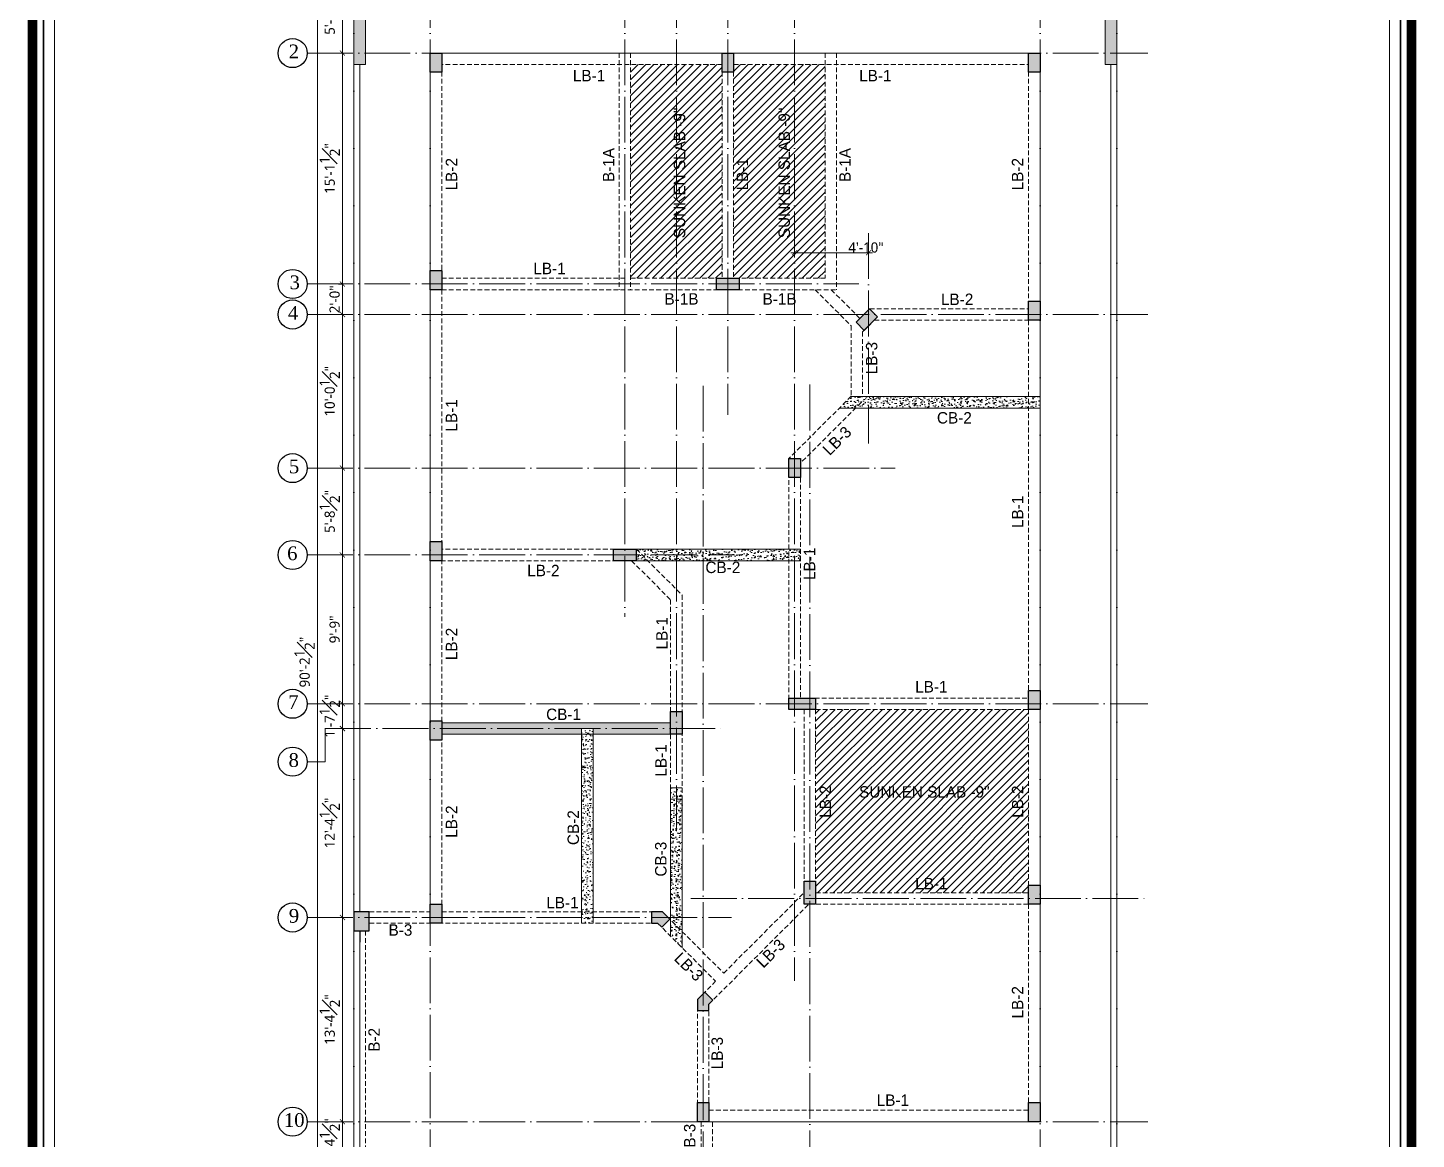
# Model space of a CAD drawing. Header units: inches. Extents: x 77090 to 90659, y -228139 to -226123.
# Drawn here: x 84028 to 85120, y -227447 to -226573 of the extents above; entities that cross this region are included whole.
import ezdxf

# ---------------------------------------------------------------- set-up
doc = ezdxf.new("R2010")
doc.units = ezdxf.units.IN
doc.header["$LTSCALE"] = 15
doc.header["$MEASUREMENT"] = 0
doc.header["$PDMODE"] = 66
for name, pattern in [('ACAD_ISO02W100', [15, 12, -3]), ('ACAD_ISO04W100', [30, 24, -3, 0, -3]), ('DASHED2', [0.375, 0.25, -0.125])]:
    doc.linetypes.add(name, pattern=pattern)
doc.layers.get('0').update_dxf_attribs({"lineweight": 25})
doc.layers.get('Defpoints').update_dxf_attribs({"lineweight": 25})
for name, color, linetype, lineweight in [('BOUNDRY_WALL', 30, 'Continuous', 25), ('doted1', 30, 'ACAD_ISO02W100', 13), ('GRID', 8, 'Continuous', 13), ('HACH', 8, 'Continuous', 13), ('level', 7, 'Continuous', 13), ('S', 6, 'Continuous', 30), ('TEXTS', 41, 'Continuous', 13), ('TILE', 252, 'Continuous', 9), ('wall', 240, 'Continuous', 13)]:
    doc.layers.add(name, color=color, linetype=linetype, lineweight=lineweight)
doc.styles.add('ADE', font='', dxfattribs={"height": 6})
doc.styles.get("Standard").update_dxf_attribs({"font": 'trebuc.ttf'})
doc.styles.get('ADE').set_extended_font_data('Arial Rounded MT Bold')
doc.dimstyles.new('TARIQ', dxfattribs={"dimtxt": 6, "dimasz": 6, "dimexe": 6, "dimexo": 6, "dimgap": 2, "dimtad": 1, "dimdec": 1, "dimzin": 3, "dimdsep": 46, "dimlunit": 4, "dimtxsty": 'Standard', "dimblk": 'ARCHTICK', "dimcen": 0.09375, "dimdle": 6, "dimclrd": 256, "dimclre": 256, "dimclrt": 3, "dimadec": 1, "dimazin": 0, "dimtfac": 1, "dimtdec": 1, "dimtofl": 0, "dimtmove": 1, "dimatfit": 3, "dimldrblk": 'ARCHTICK', "dimfxl": 0, "dimfrac": 1, "dimtolj": 1, "dimtzin": 0, "dimlwd": -1, "dimlwe": -1, "dimarcsym": 0})
pattern_1 = [(50, (3531.3866, -2964.6756), (7.17260183, -0.62752135), [0.75, -8.25]), (355, (3531.3866, -2964.6756), (-1.38751334, 7.52192134), [0.6, -6.6]), (100.4514, (3531.984, -2964.728), (5.78509382, 6.89439542), [0.6374019, -7.01142112]), (46.1842, (3531.387, -2962.676), (10.6724105, -1.65519014), [1.125, -12.375]), (96.6356, (3532.276, -2962.814), (9.34662706, 9.7411787), [0.9561029, -10.51713]), (351.1842, (3531.387, -2962.676), (9.34661945, 9.741186), [0.9, -9.9]), (21, (3532.3866, -2963.1756), (5.96907052, -4.0261889), [0.75, -8.25]), (326, (3532.3866, -2963.1756), (2.43315332, 7.25150045), [0.6, -6.6]), (71.4514, (3532.884, -2963.511), (8.40222629, 3.22530497), [0.6374019, -7.01142112]), (37.5, (3531.3866, -2964.6756), (0.121598553, 3.328938538), [0, -6.52, 0, -6.7, 0, -6.625]), (7.5, (3531.3866, -2964.6756), (2.630695374, 3.94411712), [0, -3.82, 0, -6.37, 0, -2.525]), (327.5, (3529.1566, -2964.6756), (5.338224362, -0.225548717), [0, -2.5, 0, -7.8, 0, -10.35]), (317.5, (3528.1566, -2964.6756), (5.83186169, 1.00104982), [0, -3.25, 0, -5.18, 0, -7.35])]
pattern_2 = [(50, (-15488.4533, -254054.2915), (7.17260183, -0.62752135), [0.75, -8.25]), (355, (-15488.453, -254054.2915), (-1.38751334, 7.52192134), [0.6, -6.6]), (100.4514, (-15487.8556, -254054.344), (5.7850938, 6.8943954), [0.6374019, -7.0114211]), (46.1842, (-15488.453, -254052.2915), (10.6724105, -1.65519014), [1.125, -12.375]), (96.6356, (-15487.564, -254052.429), (9.3466271, 9.7411787), [0.9561029, -10.51713]), (351.1842, (-15488.453, -254052.292), (9.3466195, 9.741186), [0.9, -9.9]), (21, (-15487.4533, -254052.7915), (5.96907052, -4.0261889), [0.75, -8.25]), (326, (-15487.453, -254052.7915), (2.4331533, 7.25150045), [0.6, -6.6]), (71.4514, (-15486.956, -254053.127), (8.4022263, 3.22530497), [0.6374019, -7.0114211]), (37.5, (-15488.4533, -254054.2915), (0.121598553, 3.32893854), [0, -6.52, 0, -6.7, 0, -6.625]), (7.5, (-15488.4533, -254054.2915), (2.63069537, 3.94411712), [0, -3.82, 0, -6.37, 0, -2.525]), (327.5, (-15490.6833, -254054.2915), (5.33822436, -0.22554872), [0, -2.5, 0, -7.8, 0, -10.35]), (317.5, (-15491.6833, -254054.2915), (5.8318617, 1.00104982), [0, -3.25, 0, -5.18, 0, -7.35])]
pattern_3 = [(45, (3531.3866, -2964.6756), (-3.09359217, 3.09359217), [])]

# ---------------------------------------------------------------- blocks, each defined once
blk = doc.blocks.new('_ArchTick')
at = {"color": 0, "linetype": 'ByBlock', "lineweight": 5, "const_width": 0.15}
blk.add_lwpolyline([(-0.5, -0.5), (0.5, 0.5)], dxfattribs=at)
blk = doc.blocks.new('*D239')
at = {"layer": 'Defpoints', "color": 0, "ltscale": 10}
for p in [(84275.3, -226530.3), (84275.3, -226592.9), (84275.3, -226592.9)]:
    blk.add_point(p, dxfattribs=at)
at = {"layer": 'HACH', "ltscale": 10}
for p, q in [((84275.3, -226527.3), (84275.3, -226595.9)), ((84275.3, -226530.3), (84272.3, -226530.3)), ((84275.3, -226592.9), (84272.3, -226592.9))]:
    blk.add_line(p, q, dxfattribs=at)
at = {"layer": 'HACH', "ltscale": 10, "xscale": 4, "yscale": 4, "zscale": 4}
for p, rotation in [((84275.3, -226530.3), 90), ((84275.3, -226592.9), 270)]:
    blk.add_blockref('_ArchTick', p, dxfattribs=dict(at, rotation=rotation))
at = {"layer": 'HACH', "color": 3, "ltscale": 10, "insert": (84265.3, -226561.6), "char_height": 8, "attachment_point": 5, "rotation": 90}
blk.add_mtext('\\A1;5\'-2{\\H1.000000x;\\S1#2;}"', dxfattribs=at)
blk = doc.blocks.new('*D240')
at = {"layer": 'Defpoints', "color": 0, "ltscale": 10}
for p in [(84275.3, -226592.9), (84275.3, -226774.4), (84275.3, -226774.4)]:
    blk.add_point(p, dxfattribs=at)
at = {"layer": 'HACH', "ltscale": 10}
for p, q in [((84275.3, -226592.9), (84272.3, -226592.9)), ((84275.3, -226589.9), (84275.3, -226777.4)), ((84275.3, -226774.4), (84272.3, -226774.4))]:
    blk.add_line(p, q, dxfattribs=at)
at = {"layer": 'HACH', "ltscale": 10, "xscale": 4, "yscale": 4, "zscale": 4}
for p, rotation in [((84275.3, -226592.9), 90), ((84275.3, -226774.4), 270)]:
    blk.add_blockref('_ArchTick', p, dxfattribs=dict(at, rotation=rotation))
at = {"layer": 'HACH', "color": 3, "ltscale": 10, "insert": (84265.3, -226683.6), "char_height": 8, "attachment_point": 5, "rotation": 90}
blk.add_mtext('\\A1;15\'-1{\\H1.000000x;\\S1#2;}"', dxfattribs=at)
blk = doc.blocks.new('*D241')
at = {"layer": 'Defpoints', "color": 0, "ltscale": 10}
for p in [(84275.3, -226774.4), (84275.3, -226798.4), (84275.3, -226798.4)]:
    blk.add_point(p, dxfattribs=at)
at = {"layer": 'HACH', "ltscale": 10}
for p, q in [((84275.3, -226774.4), (84272.3, -226774.4)), ((84275.3, -226771.4), (84275.3, -226801.4)), ((84275.3, -226798.4), (84272.3, -226798.4))]:
    blk.add_line(p, q, dxfattribs=at)
at = {"layer": 'HACH', "ltscale": 10, "xscale": 4, "yscale": 4, "zscale": 4}
for p, rotation in [((84275.3, -226774.4), 90), ((84275.3, -226798.4), 270)]:
    blk.add_blockref('_ArchTick', p, dxfattribs=dict(at, rotation=rotation))
at = {"layer": 'HACH', "color": 3, "ltscale": 10, "insert": (84269.2, -226786.4), "char_height": 8, "attachment_point": 5, "rotation": 90}
blk.add_mtext('\\A1;2\'-0"', dxfattribs=at)
blk = doc.blocks.new('*D242')
at = {"layer": 'Defpoints', "color": 0, "ltscale": 10}
for p in [(84275.3, -226798.4), (84275.1, -226919.1), (84275.3, -226919.1)]:
    blk.add_point(p, dxfattribs=at)
at = {"layer": 'HACH', "ltscale": 10}
for p, q in [((84275.3, -226798.4), (84272.3, -226798.4)), ((84275.3, -226795.4), (84275.3, -226922.1)), ((84275.3, -226919.1), (84278.3, -226919.1))]:
    blk.add_line(p, q, dxfattribs=at)
at = {"layer": 'HACH', "ltscale": 10, "xscale": 4, "yscale": 4, "zscale": 4}
for p, rotation in [((84275.3, -226798.4), 90), ((84275.3, -226919.1), 270)]:
    blk.add_blockref('_ArchTick', p, dxfattribs=dict(at, rotation=rotation))
at = {"layer": 'HACH', "color": 3, "ltscale": 10, "insert": (84265.3, -226858.7), "char_height": 8, "attachment_point": 5, "rotation": 90}
blk.add_mtext('\\A1;10\'-0{\\H1.000000x;\\S1#2;}"', dxfattribs=at)
blk = doc.blocks.new('*D243')
at = {"layer": 'Defpoints', "color": 0, "ltscale": 10}
for p in [(84275.1, -226919.1), (84274.8, -226987.4), (84275.3, -226987.4)]:
    blk.add_point(p, dxfattribs=at)
at = {"layer": 'HACH', "ltscale": 10}
for p, q in [((84275.3, -226916.1), (84275.3, -226990.4)), ((84275.3, -226919.1), (84278.3, -226919.1)), ((84275.3, -226987.4), (84278.3, -226987.4))]:
    blk.add_line(p, q, dxfattribs=at)
at = {"layer": 'HACH', "ltscale": 10, "xscale": 4, "yscale": 4, "zscale": 4}
for p, rotation in [((84275.3, -226919.1), 90), ((84275.3, -226987.4), 270)]:
    blk.add_blockref('_ArchTick', p, dxfattribs=dict(at, rotation=rotation))
at = {"layer": 'HACH', "color": 3, "ltscale": 10, "insert": (84265.3, -226953.2), "char_height": 8, "attachment_point": 5, "rotation": 90}
blk.add_mtext('\\A1;5\'-8{\\H1.000000x;\\S1#2;}"', dxfattribs=at)
blk = doc.blocks.new('*D244')
at = {"layer": 'Defpoints', "color": 0, "ltscale": 10}
for p in [(84274.8, -226987.4), (84274.7, -227104.4), (84275.3, -227104.4)]:
    blk.add_point(p, dxfattribs=at)
at = {"layer": 'HACH', "ltscale": 10}
for p, q in [((84275.3, -226984.4), (84275.3, -227107.4)), ((84275.3, -226987.4), (84278.3, -226987.4)), ((84275.3, -227104.4), (84278.3, -227104.4))]:
    blk.add_line(p, q, dxfattribs=at)
at = {"layer": 'HACH', "ltscale": 10, "xscale": 4, "yscale": 4, "zscale": 4}
for p, rotation in [((84275.3, -226987.4), 90), ((84275.3, -227104.4), 270)]:
    blk.add_blockref('_ArchTick', p, dxfattribs=dict(at, rotation=rotation))
at = {"layer": 'HACH', "color": 3, "ltscale": 10, "insert": (84269.2, -227045.9), "char_height": 8, "attachment_point": 5, "rotation": 90}
blk.add_mtext('\\A1;9\'-9"', dxfattribs=at)
blk = doc.blocks.new('*D245')
at = {"layer": 'Defpoints', "color": 0, "ltscale": 10}
for p in [(84274.7, -227104.4), (84275.2, -227123.9), (84275.3, -227123.9)]:
    blk.add_point(p, dxfattribs=at)
at = {"layer": 'HACH', "ltscale": 10}
for p, q in [((84275.3, -227101.4), (84275.3, -227126.9)), ((84275.3, -227104.4), (84278.3, -227104.4)), ((84275.3, -227123.9), (84278.3, -227123.9))]:
    blk.add_line(p, q, dxfattribs=at)
at = {"layer": 'HACH', "ltscale": 10, "xscale": 4, "yscale": 4, "zscale": 4}
for p, rotation in [((84275.3, -227104.4), 90), ((84275.3, -227123.9), 270)]:
    blk.add_blockref('_ArchTick', p, dxfattribs=dict(at, rotation=rotation))
at = {"layer": 'HACH', "color": 3, "ltscale": 10, "insert": (84265.3, -227114.1), "char_height": 8, "attachment_point": 5, "rotation": 90}
blk.add_mtext('\\A1;1\'-7{\\H1.000000x;\\S1#2;}"', dxfattribs=at)
blk = doc.blocks.new('*D246')
at = {"layer": 'Defpoints', "color": 0, "ltscale": 10}
for p in [(84275.2, -227123.9), (84274.5, -227272.4), (84275.3, -227272.4)]:
    blk.add_point(p, dxfattribs=at)
at = {"layer": 'HACH', "ltscale": 10}
for p, q in [((84275.3, -227120.9), (84275.3, -227275.4)), ((84275.3, -227123.9), (84278.3, -227123.9)), ((84275.3, -227272.4), (84278.3, -227272.4))]:
    blk.add_line(p, q, dxfattribs=at)
at = {"layer": 'HACH', "ltscale": 10, "xscale": 4, "yscale": 4, "zscale": 4}
for p, rotation in [((84275.3, -227123.9), 90), ((84275.3, -227272.4), 270)]:
    blk.add_blockref('_ArchTick', p, dxfattribs=dict(at, rotation=rotation))
at = {"layer": 'HACH', "color": 3, "ltscale": 10, "insert": (84265.3, -227198.1), "char_height": 8, "attachment_point": 5, "rotation": 90}
blk.add_mtext('\\A1;12\'-4{\\H1.000000x;\\S1#2;}"', dxfattribs=at)
blk = doc.blocks.new('*D247')
at = {"layer": 'Defpoints', "color": 0, "ltscale": 10}
for p in [(84274.5, -227272.4), (84275.3, -227432.9), (84275.7, -227432.9)]:
    blk.add_point(p, dxfattribs=at)
at = {"layer": 'HACH', "ltscale": 10}
for p, q in [((84275.3, -227269.4), (84275.3, -227435.9)), ((84275.3, -227272.4), (84278.3, -227272.4)), ((84275.3, -227432.9), (84272.3, -227432.9))]:
    blk.add_line(p, q, dxfattribs=at)
at = {"layer": 'HACH', "ltscale": 10, "xscale": 4, "yscale": 4, "zscale": 4}
for p, rotation in [((84275.3, -227272.4), 90), ((84275.3, -227432.9), 270)]:
    blk.add_blockref('_ArchTick', p, dxfattribs=dict(at, rotation=rotation))
at = {"layer": 'HACH', "color": 3, "ltscale": 10, "insert": (84265.3, -227352.6), "char_height": 8, "attachment_point": 5, "rotation": 90}
blk.add_mtext('\\A1;13\'-4{\\H1.000000x;\\S1#2;}"', dxfattribs=at)
blk = doc.blocks.new('*D248')
at = {"layer": 'Defpoints', "color": 0, "ltscale": 10}
for p in [(84275.7, -227432.9), (84275.3, -227461.4), (84275.8, -227461.4)]:
    blk.add_point(p, dxfattribs=at)
at = {"layer": 'HACH', "ltscale": 10}
for p, q in [((84275.3, -227432.9), (84272.3, -227432.9)), ((84275.3, -227429.9), (84275.3, -227464.4)), ((84275.3, -227461.4), (84272.3, -227461.4))]:
    blk.add_line(p, q, dxfattribs=at)
at = {"layer": 'HACH', "ltscale": 10, "xscale": 4, "yscale": 4, "zscale": 4}
for p, rotation in [((84275.3, -227432.9), 90), ((84275.3, -227461.4), 270)]:
    blk.add_blockref('_ArchTick', p, dxfattribs=dict(at, rotation=rotation))
at = {"layer": 'HACH', "color": 3, "ltscale": 10, "insert": (84265.3, -227447.1), "char_height": 8, "attachment_point": 5, "rotation": 90}
blk.add_mtext('\\A1;2\'-4{\\H1.000000x;\\S1#2;}"', dxfattribs=at)
blk = doc.blocks.new('*D250')
at = {"layer": 'Defpoints', "color": 0, "ltscale": 10}
for p in [(84251.5, -226530.2), (84255.6, -226530.2), (84251.3, -227612.9)]:
    blk.add_point(p, dxfattribs=at)
at = {"layer": 'HACH', "ltscale": 10}
for p, q in [((84255.6, -227615.9), (84255.6, -226527.2)), ((84255.4, -226530.2), (84258.6, -226530.2)), ((84255.4, -227612.9), (84258.6, -227612.9))]:
    blk.add_line(p, q, dxfattribs=at)
at = {"layer": 'HACH', "ltscale": 10, "xscale": 4, "yscale": 4, "zscale": 4}
for p, rotation in [((84255.6, -226530.2), 90), ((84255.6, -227612.9), 270)]:
    blk.add_blockref('_ArchTick', p, dxfattribs=dict(at, rotation=rotation))
at = {"layer": 'HACH', "color": 3, "ltscale": 10, "insert": (84245.6, -227071.6), "char_height": 8, "attachment_point": 5, "rotation": 90}
blk.add_mtext('\\A1;90\'-2{\\H1.000000x;\\S1#2;}"', dxfattribs=at)
blk = doc.blocks.new('*D238')
at = {"layer": 'Defpoints', "color": 0, "ltscale": 10}
for p in [(84630.9, -226752.8), (84689, -226749.8), (84689, -226749.8)]:
    blk.add_point(p, dxfattribs=at)
at = {"layer": 'HACH', "ltscale": 10}
for p, q in [((84630.9, -226749.8), (84630.9, -226746.8)), ((84689, -226749.8), (84689, -226746.8)), ((84627.9, -226749.8), (84692, -226749.8))]:
    blk.add_line(p, q, dxfattribs=at)
at = {"layer": 'HACH', "ltscale": 10, "xscale": 4, "yscale": 4, "zscale": 4, "rotation": 180}
blk.add_blockref('_ArchTick', (84630.9, -226749.8), dxfattribs=at)
at = {"layer": 'HACH', "ltscale": 10, "xscale": 4, "yscale": 4, "zscale": 4}
blk.add_blockref('_ArchTick', (84689, -226749.8), dxfattribs=at)
at = {"layer": 'HACH', "color": 3, "ltscale": 10, "insert": (84687, -226745.7), "char_height": 8, "attachment_point": 5}
blk.add_mtext('\\A1;4\'-10"', dxfattribs=at)

msp = doc.modelspace()

# ---------------------------------------------------------------- hatches: boundary and pattern name
at = {"layer": 'HACH', "ltscale": 10}
for points in [[(84353.39, -226592.88), (84344.39, -226592.88), (84344.39, -226607.88), (84353.39, -226607.88)], [(84582.89, -226592.88), (84573.89, -226592.88), (84573.89, -226607.88), (84582.89, -226607.88)], [(84823.89, -226592.88), (84814.89, -226592.88), (84814.89, -226607.88), (84823.89, -226607.88)], [(84353.39, -226763.88), (84344.39, -226763.88), (84344.39, -226778.88), (84353.39, -226778.88)], [(84587.39, -226769.88), (84569.39, -226769.88), (84569.39, -226778.88), (84587.39, -226778.88)], [(84823.89, -226787.88), (84814.89, -226787.88), (84814.89, -226802.88), (84823.89, -226802.88)], [(84696.18, -226800.24), (84689.82, -226793.88), (84679.21, -226804.48), (84685.57, -226810.85)], [(84635.39, -226911.61), (84626.39, -226911.61), (84626.39, -226926.61), (84635.39, -226926.61)], [(84353.39, -226976.88), (84344.39, -226976.88), (84344.39, -226991.88), (84353.39, -226991.88)], [(84506.39, -226982.88), (84488.39, -226982.88), (84488.39, -226991.88), (84506.39, -226991.88)], [(84823.89, -227093.88), (84814.89, -227093.88), (84814.89, -227108.88), (84823.89, -227108.88)], [(84647.39, -227099.88), (84626.39, -227099.88), (84626.39, -227108.88), (84647.39, -227108.88)], [(84353.39, -227117.88), (84344.39, -227117.88), (84344.39, -227132.88), (84353.39, -227132.88)], [(84542.39, -227128.38), (84542.39, -227110.38), (84533.39, -227110.38), (84533.39, -227128.38)], [(84647.39, -227261.88), (84647.39, -227243.88), (84638.39, -227243.88), (84638.39, -227261.88)], [(84823.89, -227246.88), (84814.89, -227246.88), (84814.89, -227261.88), (84823.89, -227261.88)], [(84296.39, -227267.88), (84284.39, -227267.88), (84284.39, -227282.88), (84296.39, -227282.88)], [(84353.39, -227261.88), (84344.39, -227261.88), (84344.39, -227276.88), (84353.39, -227276.88)], [(84526.9, -227267.88), (84518.39, -227267.88), (84518.39, -227276.88), (84523.17, -227276.88), (84526.36, -227280.06), (84532.72, -227273.7)], [(84554.39, -227336.88), (84554.39, -227345.39), (84563.39, -227345.39), (84563.39, -227340.61), (84566.57, -227337.42), (84560.21, -227331.06)], [(84563.39, -227417.88), (84554.39, -227417.88), (84554.39, -227432.88), (84563.39, -227432.88)], [(84823.89, -227417.88), (84814.89, -227417.88), (84814.89, -227432.88), (84823.89, -227432.88)]]:
    msp.add_hatch(color=256, dxfattribs=at).paths.add_polyline_path(points)
h = msp.add_hatch(dxfattribs=at)
h.set_pattern_fill('ANSI31', color=256, scale=35, style=0)
h.set_pattern_definition(pattern_3)
h.paths.add_polyline_path([(84573.89, -226601.88), (84537.89, -226601.88), (84537.89, -226769.88), (84573.89, -226769.88)])
h.paths.add_polyline_path([(84537.89, -226601.88), (84501.89, -226601.88), (84501.89, -226769.88), (84537.89, -226769.88)])
h.paths.add_polyline_path([(84550.91, -226741.07), (84550.91, -226628.65), (84530.06, -226628.65), (84530.06, -226741.07)], flags=9)
h = msp.add_hatch(dxfattribs=at)
h.set_pattern_fill('ANSI31', color=256, scale=35, style=0)
h.set_pattern_definition(pattern_3)
h.paths.add_polyline_path([(84654.89, -226601.88), (84630.89, -226601.88), (84630.89, -226769.88), (84654.89, -226769.88)])
h.paths.add_polyline_path([(84630.89, -226601.88), (84582.89, -226601.88), (84582.89, -226607.88), (84582.89, -226769.88), (84587.39, -226769.88), (84630.89, -226769.88)])
h.paths.add_polyline_path([(84633.26, -226741.07), (84633.26, -226628.65), (84612.41, -226628.65), (84612.41, -226741.07)], flags=9)
h.paths.add_polyline_path([(84600.25, -226704.16), (84600.25, -226671.14), (84579.4, -226671.14), (84579.4, -226704.16)], flags=9)
h = msp.add_hatch(dxfattribs=at)
h.set_pattern_fill('AR-CONC', color=256, style=0)
h.set_pattern_definition(pattern_1)
h.paths.add_polyline_path([(84823.89, -226862.88), (84688.97, -226862.88), (84688.97, -226867.38), (84814.89, -226867.38), (84814.89, -226871.88), (84823.89, -226871.88)])
h.paths.add_polyline_path([(84814.89, -226867.38), (84688.97, -226867.38), (84688.97, -226871.88), (84814.89, -226871.88)])
h.paths.add_polyline_path([(84688.97, -226867.38), (84683.35, -226867.38), (84678.85, -226871.88), (84688.97, -226871.88)], flags=17)
h.paths.add_polyline_path([(84688.97, -226862.88), (84675.12, -226862.88), (84666.12, -226871.88), (84678.85, -226871.88), (84683.35, -226867.38), (84688.97, -226867.38)])
h = msp.add_hatch(dxfattribs=at)
h.set_pattern_fill('AR-CONC', color=256, style=0)
h.set_pattern_definition(pattern_1)
h.paths.add_polyline_path([(84558.89, -226982.88), (84537.89, -226982.88), (84537.89, -226987.38), (84558.89, -226987.38)])
h.paths.add_polyline_path([(84558.89, -226987.38), (84537.89, -226987.38), (84537.89, -226991.88), (84558.89, -226991.88)])
h.paths.add_polyline_path([(84537.89, -226987.38), (84510.89, -226987.38), (84515.39, -226991.88), (84537.89, -226991.88)])
h.paths.add_polyline_path([(84537.89, -226982.88), (84506.39, -226982.88), (84510.89, -226987.38), (84537.89, -226987.38)])
h.paths.add_polyline_path([(84510.89, -226987.38), (84506.39, -226987.38), (84506.39, -226991.88), (84515.39, -226991.88)])
h = msp.add_hatch(dxfattribs=at)
h.set_pattern_fill('AR-CONC', color=256, style=0)
h.set_pattern_definition(pattern_1)
h.paths.add_polyline_path([(84635.39, -226982.88), (84630.89, -226982.88), (84630.89, -226991.88), (84635.39, -226991.88)])
h.paths.add_polyline_path([(84630.89, -226982.88), (84626.39, -226982.88), (84626.39, -226991.88), (84630.89, -226991.88)])
h.paths.add_polyline_path([(84626.39, -226982.88), (84558.89, -226982.88), (84558.89, -226991.88), (84626.39, -226991.88)])
h = msp.add_hatch(dxfattribs=at)
h.set_pattern_fill('ANSI31', color=256, scale=35, style=0)
h.set_pattern_definition(pattern_3)
h.paths.add_polyline_path([(84814.89, -227108.88), (84647.39, -227108.88), (84647.39, -227252.88), (84814.89, -227252.88), (84814.89, -227246.88)])
h.paths.add_polyline_path([(84678.92, -227184.21), (84791.33, -227184.21), (84791.33, -227163.36), (84678.92, -227163.36)], flags=24)
h.paths.add_polyline_path([(84665.47, -227197.4), (84665.47, -227164.39), (84644.61, -227164.39), (84644.61, -227197.4)], flags=9)
h.paths.add_polyline_path([(84722.32, -227256.16), (84755.33, -227256.16), (84755.33, -227235.31), (84722.32, -227235.31)], flags=9)
h.paths.add_polyline_path([(84816.63, -227197.4), (84816.63, -227164.39), (84795.78, -227164.39), (84795.78, -227197.4)], flags=9)
h = msp.add_hatch(dxfattribs=at)
h.set_pattern_fill('AR-CONC', color=256, style=0)
h.set_pattern_definition(pattern_1)
h.paths.add_polyline_path([(84533.39, -227123.88), (84472.39, -227123.88), (84472.39, -227128.38), (84533.39, -227128.38)])
h.paths.add_polyline_path([(84533.39, -227119.38), (84353.39, -227119.38), (84353.39, -227123.88), (84533.39, -227123.88)])
h.paths.add_polyline_path([(84463.39, -227123.88), (84353.39, -227123.88), (84353.39, -227128.38), (84463.39, -227128.38)])
h = msp.add_hatch(dxfattribs=at)
h.set_pattern_fill('AR-CONC', color=256, style=0)
h.set_pattern_definition(pattern_1)
h.paths.add_polyline_path([(84472.39, -227174.88), (84463.39, -227174.88), (84463.39, -227179.38), (84472.39, -227179.38)])
h.paths.add_polyline_path([(84472.39, -227123.88), (84463.39, -227123.88), (84463.39, -227128.38), (84468.89, -227128.38), (84468.89, -227174.88), (84472.39, -227174.88)])
h.paths.add_polyline_path([(84468.89, -227128.38), (84463.39, -227128.38), (84463.39, -227174.88), (84468.89, -227174.88)])
h = msp.add_hatch(dxfattribs=at)
h.set_pattern_fill('AR-CONC', color=256, style=0)
h.set_pattern_definition(pattern_1)
h.paths.add_polyline_path([(84542.39, -227170.38), (84537.89, -227170.38), (84537.89, -227179.38), (84542.39, -227179.38)])
h.paths.add_polyline_path([(84537.89, -227170.38), (84533.39, -227170.38), (84533.39, -227179.38), (84537.89, -227179.38)])
h.paths.add_polyline_path([(84537.89, -227179.38), (84533.39, -227179.38), (84533.39, -227272.38), (84542.39, -227272.38), (84542.39, -227179.38)])
h = msp.add_hatch(dxfattribs=at)
h.set_pattern_fill('AR-CONC', color=256, style=0)
h.set_pattern_definition(pattern_1)
h.paths.add_polyline_path([(84472.39, -227272.38), (84463.39, -227272.38), (84463.39, -227276.88), (84472.39, -227276.88)])
h.paths.add_polyline_path([(84472.39, -227267.88), (84463.39, -227267.88), (84463.39, -227272.38), (84472.39, -227272.38)])
h.paths.add_polyline_path([(84472.39, -227225.88), (84463.39, -227225.88), (84463.39, -227267.88), (84472.39, -227267.88)])
h.paths.add_polyline_path([(84472.39, -227221.38), (84469.89, -227221.38), (84463.39, -227221.38), (84463.39, -227225.88), (84472.39, -227225.88)])
h.paths.add_polyline_path([(84472.39, -227179.38), (84463.39, -227179.38), (84463.39, -227221.38), (84469.89, -227221.38), (84472.39, -227221.38)])
h = msp.add_hatch(dxfattribs=at)
h.set_pattern_fill('AR-CONC', color=256, style=0)
h.set_pattern_definition(pattern_1)
h.paths.add_polyline_path([(84542.39, -227272.38), (84533.39, -227272.38), (84533.39, -227274.37), (84542.39, -227283.37)])
h.paths.add_polyline_path([(84533.39, -227274.37), (84533.39, -227287.09), (84542.39, -227296.09), (84542.39, -227283.37)])
at = {"layer": 'TILE', "ltscale": 2.1}
h = msp.add_hatch(dxfattribs=at)
h.set_pattern_fill('AR-CONC', color=256, style=0)
h.set_pattern_definition(pattern_2)
h.paths.add_polyline_path([(84479.79, -226531.18), (84284.39, -226530.36), (84284.39, -226601.88), (84293.39, -226601.88), (84293.39, -226539.4), (84479.79, -226540.18)])
h.paths.add_polyline_path([(84587.75, -226531.63), (84479.79, -226531.18), (84479.79, -226540.18), (84587.75, -226540.63)])
h.paths.add_polyline_path([(84536.94, -226538.57), (84620.51, -226538.57), (84620.51, -226564.89), (84536.94, -226564.89)], flags=9)
h = msp.add_hatch(dxfattribs=at)
h.set_pattern_fill('AR-CONC', color=256, style=0)
h.set_pattern_definition(pattern_2)
h.paths.add_polyline_path([(84884.14, -226532.88), (84587.75, -226531.63), (84587.75, -226540.63), (84875.14, -226541.84), (84875.14, -226601.88), (84884.14, -226601.88)])
h.paths.add_polyline_path([(84536.94, -226538.57), (84620.51, -226538.57), (84620.51, -226564.89), (84536.94, -226564.89)], flags=9)

# ---------------------------------------------------------------- linework, layer by layer
for centre in [(84236.15, -226592.88), (84236.15, -226592.88), (84236.15, -226774.38), (84236.15, -226774.38), (84236.15, -226798.38), (84236.15, -226798.38), (84236.15, -226919.11), (84236.15, -226919.11), (84236.15, -226987.38), (84236.15, -226987.38), (84236.15, -227104.38), (84236.15, -227104.38), (84236.15, -227149.9), (84236.15, -227149.9), (84236.15, -227272.38), (84236.15, -227272.38), (84236.15, -227432.88), (84236.15, -227432.88)]:
    msp.add_circle(centre, 11.43)
at = {"layer": 'BOUNDRY_WALL', "linetype": 'ByBlock'}
msp.add_line((84288.89, -227282.88), (84288.89, -227291.88), dxfattribs=at)
at = {"layer": 'doted1', "linetype": 'ByBlock', "ltscale": 0.3, "const_width": 7.56}
msp.add_lwpolyline([(84031.65, -226367.63), (85115.91, -226367.63), (85115.91, -227901.56), (84031.65, -227901.56)], close=True, dxfattribs=at)
at = {"layer": 'GRID', "linetype": 'ACAD_ISO04W100', "ltscale": 0.1}
for p, q in [((84284.39, -226491.99), (84284.39, -227641.39)), ((84344.39, -226491.99), (84344.39, -227641.39)), ((84497.39, -226491.99), (84497.39, -227035.92)), ((84537.89, -226491.99), (84537.89, -227207.14)), ((84578.39, -226491.99), (84578.39, -226877.36)), ((84630.89, -226491.99), (84630.89, -227322.11)), ((84823.89, -226491.99), (84823.89, -227641.39)), ((84884.14, -226491.99), (84884.14, -227641.39)), ((84247.58, -226592.88), (84908.73, -226592.88)), ((84688.97, -226734.44), (84688.97, -226899.76)), ((84247.58, -226774.38), (84681.44, -226774.38)), ((84247.58, -226798.38), (84908.73, -226798.38)), ((84558.89, -226854.42), (84558.89, -227641.39)), ((84642.89, -226853.46), (84642.89, -227641.39)), ((84247.58, -226919.11), (84709.98, -226919.11)), ((84247.58, -226987.38), (84583.59, -226987.38)), ((84247.58, -227104.38), (84908.73, -227104.38)), ((84261.77, -227123.88), (84576.65, -227123.88)), ((84261.77, -227123.88), (84261.77, -227149.9)), ((84261.77, -227149.9), (84247.58, -227149.9)), ((84549.35, -227257.38), (84908.73, -227257.38)), ((84247.58, -227272.38), (84581.16, -227272.38)), ((84247.58, -227432.88), (84908.73, -227432.88))]:
    msp.add_line(p, q, dxfattribs=at)
at = {"layer": 'HACH', "ltscale": 10}
for p, q in [((84675.12, -226862.88), (84823.89, -226862.88)), ((84666.12, -226871.88), (84823.89, -226871.88)), ((84506.39, -226982.88), (84635.39, -226982.88)), ((84506.39, -226991.88), (84635.39, -226991.88)), ((84353.39, -227119.38), (84533.39, -227119.38)), ((84353.39, -227128.38), (84533.39, -227128.38)), ((84463.39, -227276.88), (84463.39, -227123.88)), ((84472.39, -227276.88), (84472.39, -227123.88)), ((84542.39, -227170.38), (84533.39, -227170.38)), ((84533.39, -227170.38), (84533.39, -227287.09)), ((84542.39, -227179.38), (84542.39, -227296.09))]:
    msp.add_line(p, q, dxfattribs=at)
at = {"layer": 'level', "linetype": 'DASHED2'}
for p, q in [((84492.89, -226592.88), (84492.89, -226778.88)), ((84501.89, -226592.88), (84501.89, -226778.88)), ((84654.89, -226592.88), (84654.89, -226769.88)), ((84663.89, -226592.88), (84663.89, -226778.88)), ((84573.89, -226601.88), (84353.39, -226601.88)), ((84353.39, -226601.88), (84353.39, -226769.88)), ((84573.89, -226601.88), (84573.89, -226769.88)), ((84582.89, -226601.88), (84814.89, -226601.88)), ((84582.89, -226601.88), (84582.89, -226769.88)), ((84814.89, -226601.88), (84814.89, -226793.88)), ((84353.39, -226769.88), (84497.39, -226769.88)), ((84353.39, -226778.88), (84353.39, -226982.88)), ((84353.39, -226778.88), (84569.39, -226778.88)), ((84501.89, -226769.88), (84573.89, -226769.88)), ((84569.39, -226778.88), (84663.89, -226778.88)), ((84654.89, -226769.88), (84582.89, -226769.88)), ((84646.96, -226778.88), (84675.39, -226807.3)), ((84650.54, -226769.73), (84650.69, -226769.88)), ((84659.69, -226778.88), (84682.25, -226801.44)), ((84689.82, -226793.88), (84814.89, -226793.88)), ((84675.39, -226807.3), (84675.39, -226862.61)), ((84684.39, -226812.03), (84684.39, -226862.88)), ((84693.54, -226802.88), (84814.89, -226802.88)), ((84814.89, -226802.88), (84814.89, -227099.88)), ((84675.39, -226862.61), (84626.39, -226911.61)), ((84683.35, -226867.38), (84635.39, -226915.33)), ((84626.39, -226911.61), (84626.39, -227108.88)), ((84635.39, -226915.33), (84635.39, -227099.88)), ((84506.39, -226982.88), (84353.39, -226982.88)), ((84506.39, -226982.88), (84542.39, -227018.88)), ((84353.39, -227123.88), (84353.39, -226991.88)), ((84502.66, -226991.88), (84353.39, -226991.88)), ((84502.66, -226991.88), (84533.39, -227022.61)), ((84542.39, -227018.88), (84542.39, -227179.38)), ((84533.39, -227022.61), (84533.39, -227123.88)), ((84635.39, -227099.88), (84814.89, -227099.88)), ((84638.39, -227108.88), (84638.39, -227252.88)), ((84647.39, -227108.88), (84814.89, -227108.88)), ((84647.39, -227108.88), (84647.39, -227252.88)), ((84814.89, -227108.88), (84814.89, -227252.88)), ((84353.39, -227267.88), (84353.39, -227123.88)), ((84533.39, -227128.38), (84533.39, -227179.38)), ((84542.39, -227179.38), (84533.39, -227179.38)), ((84575.15, -227316.12), (84638.39, -227252.88)), ((84647.39, -227252.88), (84814.89, -227252.88)), ((84296.39, -227267.88), (84344.39, -227267.88)), ((84525.89, -227267.88), (84353.39, -227267.88)), ((84530.39, -227271.37), (84575.15, -227316.12)), ((84563.39, -227340.61), (84642.12, -227261.88)), ((84642.12, -227261.88), (84814.89, -227261.88)), ((84814.89, -227261.88), (84814.89, -227423.88)), ((84296.39, -227276.88), (84344.39, -227276.88)), ((84523.17, -227276.88), (84344.39, -227276.88)), ((84523.17, -227276.88), (84568.78, -227322.49)), ((84293.39, -227282.88), (84293.39, -227453.88)), ((84554.39, -227336.88), (84568.78, -227322.49)), ((84554.39, -227336.88), (84554.39, -227432.88)), ((84563.39, -227340.61), (84563.39, -227423.88)), ((84563.39, -227423.88), (84814.89, -227423.88)), ((84557.39, -227453.88), (84557.39, -227432.88)), ((84566.39, -227453.88), (84566.39, -227432.88))]:
    msp.add_line(p, q, dxfattribs=at)
at = {"layer": 'level', "linetype": 'ByBlock', "lineweight": 35, "ltscale": 0.1}
msp.add_lwpolyline([(84040.24, -226376.22), (85107.32, -226376.22), (85107.32, -227892.97), (84040.24, -227892.97)], close=True, dxfattribs=at)
at = {"layer": 'level', "ltscale": 0.25}
msp.add_lwpolyline([(84048.83, -226384.8), (85098.74, -226384.8), (85098.74, -227884.38), (84048.83, -227884.38)], close=True, dxfattribs=at)
at = {"layer": 'S'}
for points in [[(84344.39, -226592.88), (84353.39, -226592.88), (84353.39, -226607.88), (84344.39, -226607.88)], [(84573.89, -226592.88), (84582.89, -226592.88), (84582.89, -226607.88), (84573.89, -226607.88)], [(84814.89, -226592.88), (84823.89, -226592.88), (84823.89, -226607.88), (84814.89, -226607.88)], [(84344.39, -226763.88), (84353.39, -226763.88), (84353.39, -226778.88), (84344.39, -226778.88)], [(84569.39, -226769.88), (84587.39, -226769.88), (84587.39, -226778.88), (84569.39, -226778.88)], [(84814.89, -226787.88), (84823.89, -226787.88), (84823.89, -226802.88), (84814.89, -226802.88)], [(84689.82, -226793.88), (84696.18, -226800.24), (84685.57, -226810.85), (84679.21, -226804.48)], [(84626.39, -226911.61), (84635.39, -226911.61), (84635.39, -226926.61), (84626.39, -226926.61)], [(84344.39, -226976.88), (84353.39, -226976.88), (84353.39, -226991.88), (84344.39, -226991.88)], [(84488.39, -226982.88), (84506.39, -226982.88), (84506.39, -226991.88), (84488.39, -226991.88)], [(84814.89, -227093.88), (84823.89, -227093.88), (84823.89, -227108.88), (84814.89, -227108.88)], [(84647.39, -227108.88), (84626.39, -227108.88), (84626.39, -227099.88), (84647.39, -227099.88)], [(84344.39, -227117.88), (84353.39, -227117.88), (84353.39, -227132.88), (84344.39, -227132.88)], [(84542.39, -227110.38), (84542.39, -227128.38), (84533.39, -227128.38), (84533.39, -227110.38)], [(84647.39, -227243.88), (84647.39, -227261.88), (84638.39, -227261.88), (84638.39, -227243.88)], [(84814.89, -227246.88), (84823.89, -227246.88), (84823.89, -227261.88), (84814.89, -227261.88)], [(84296.39, -227267.88), (84284.39, -227267.88), (84284.39, -227282.88), (84296.39, -227282.88)], [(84344.39, -227261.88), (84353.39, -227261.88), (84353.39, -227276.88), (84344.39, -227276.88)], [(84532.72, -227273.7), (84526.9, -227267.88), (84518.39, -227267.88), (84518.39, -227276.88), (84523.17, -227276.88), (84526.36, -227280.06)], [(84560.21, -227331.06), (84554.39, -227336.88), (84554.39, -227345.39), (84563.39, -227345.39), (84563.39, -227340.61), (84566.57, -227337.42)], [(84554.39, -227417.88), (84563.39, -227417.88), (84563.39, -227432.88), (84554.39, -227432.88)], [(84814.89, -227417.88), (84823.89, -227417.88), (84823.89, -227432.88), (84814.89, -227432.88)]]:
    msp.add_lwpolyline(points, close=True, dxfattribs=at)
at = {"layer": 'wall'}
for p, q in [((84284.39, -226530.36), (84284.39, -226601.88)), ((84284.39, -226532.88), (84284.39, -227597.88)), ((84293.39, -226539.4), (84293.39, -226601.88)), ((84884.14, -226601.88), (84884.14, -226532.88)), ((84875.14, -226601.88), (84875.14, -226541.84)), ((84823.89, -226592.88), (84344.39, -226592.88)), ((84344.39, -227276.88), (84344.39, -226592.88)), ((84823.89, -226592.88), (84823.89, -227432.88)), ((84284.39, -226601.88), (84284.39, -227612.88)), ((84288.89, -226601.88), (84288.89, -227267.88)), ((84879.64, -227608.38), (84879.64, -226601.88)), ((84884.14, -227612.88), (84884.14, -226601.88)), ((84682.25, -226801.44), (84689.82, -226793.88)), ((84684.39, -226812.03), (84693.54, -226802.88)), ((84626.39, -227108.88), (84638.39, -227108.88)), ((84288.89, -227282.88), (84288.89, -227453.88)), ((84554.39, -227432.88), (84823.89, -227432.88))]:
    msp.add_line(p, q, dxfattribs=at)
at = {"layer": 'wall', "ltscale": 2.1}
for p, q in [((84293.39, -226601.88), (84284.39, -226601.88)), ((84875.14, -226601.88), (84884.14, -226601.88))]:
    msp.add_line(p, q, dxfattribs=at)
at = {"layer": 'wall'}
msp.add_lwpolyline([(84288.89, -227282.88), (84288.89, -227453.88)], dxfattribs=at)

# ---------------------------------------------------------------- texts
at = {"layer": 'TEXTS', "linetype": 'ByBlock', "attachment_point": 1, "style": 'ADE'}
for s, insert, char_height, width in [('{\\fTimes New Roman Baltic|b0|i0|c0|p18;2}', (84233.02, -226586.17), 10.8, 2437.9999), ('{\\fStylus BT|b0|i0|c0|p34;LB-1}', (84456.54, -226606.1), 9, 8.242e-13), ('{\\fStylus BT|b0|i0|c0|p34;LB-1}', (84681.65, -226606.1), 9, 8.242e-13), ('{\\fStylus BT|b0|i0|c0|p34;LB-1}', (84425.42, -226757.7), 9, 8.242e-13), ('{\\fTimes New Roman Baltic|b0|i0|c0|p18;3}', (84233.72, -226767.67), 10.8, 2437.9999), ('{\\fStylus BT|b0|i0|c0|p34;B-1B}', (84528.55, -226781.6), 9, 8.242e-13), ('{\\fStylus BT|b0|i0|c0|p34;B-1B}', (84605.68, -226781.6), 9, 8.242e-13), ('{\\fStylus BT|b0|i0|c0|p34;LB-2}', (84745.96, -226781.93), 9, 8.242e-13), ('{\\fTimes New Roman Baltic|b0|i0|c0|p18;4}', (84232.41, -226791.67), 10.8, 2437.9999), ('{\\fStylus BT|b0|i0|c0|p34;CB-2}', (84742.81, -226875.09), 9, 8.242e-13), ('{\\fTimes New Roman Baltic|b0|i0|c0|p18;5}', (84233.19, -226912.4), 10.8, 2437.9999), ('{\\fTimes New Roman Baltic|b0|i0|c0|p18;6}', (84231.82, -226980.67), 10.8, 2437.9999), ('{\\fStylus BT|b0|i0|c0|p34;LB-2}', (84420.62, -226995.12), 9, 8.242e-13), ('{\\fStylus BT|b0|i0|c0|p34;CB-2}', (84560.75, -226992.65), 9, 8.242e-13), ('{\\fStylus BT|b0|i0|c0|p34;LB-1}', (84725.69, -227086.51), 9, 8.242e-13), ('{\\fTimes New Roman Baltic|b0|i0|c0|p18;7}', (84232.67, -227097.67), 10.8, 2437.9999), ('{\\fStylus BT|b0|i0|c0|p34;CB-1}', (84435.49, -227108.18), 9, 8.242e-13), ('{\\fTimes New Roman Baltic|b0|i0|c0|p18;8}', (84232.92, -227143.2), 10.8, 2437.9999), ('{\\fStylus BT|b0|i0|c0|p34;SUNKEN SLAB -9"}', (84681.6, -227169.17), 9, 8.242e-13), ('{\\fStylus BT|b0|i0|c0|p34;LB-1}', (84725.69, -227241.23), 9, 8.242e-13), ('{\\fStylus BT|b0|i0|c0|p34;LB-1}', (84435.62, -227256.21), 9, 8.242e-13), ('{\\fTimes New Roman Baltic|b0|i0|c0|p18;9}', (84233.14, -227265.67), 10.8, 2437.9999), ('{\\fStylus BT|b0|i0|c0|p34;B-3}', (84311.57, -227277.69), 9, 8.242e-13), ('{\\fStylus BT|b0|i0|c0|p34;LB-1}', (84695.44, -227411.47), 9, 8.242e-13), ('{\\fTimes New Roman Baltic|b0|i0|c0|p18;10}', (84229.23, -227426.17), 10.8, 2437.9999)]:
    msp.add_mtext(s, dxfattribs=dict(at, insert=insert, char_height=char_height, width=width))
at = {"layer": 'TEXTS', "linetype": 'ByBlock', "char_height": 9, "width": 8.242e-13, "attachment_point": 1, "style": 'ADE'}
for s, insert, rotation in [('{\\fStylus BT|b0|i0|c0|p34;SUNKEN SLAB -9"}', (84535.88, -226738.38), 90), ('{\\fStylus BT|b0|i0|c0|p34;SUNKEN SLAB -9"}', (84618.22, -226738.38), 90), ('{\\fStylus BT|b0|i0|c0|p34;B-1A}', (84480.08, -226694.25), 90), ('{\\fStylus BT|b0|i0|c0|p34;B-1A}', (84666.01, -226694.25), 90), ('{\\fStylus BT|b0|i0|c0|p34;LB-2}', (84356.55, -226700.79), 90), ('{\\fStylus BT|b0|i0|c0|p34;LB-1}', (84585.32, -226700.79), 90), ('{\\fStylus BT|b0|i0|c0|p34;LB-2}', (84801.7, -226700.79), 90), ('{\\fStylus BT|b0|i0|c0|p34;LB-3}', (84686.94, -226845.4), 90), ('{\\fStylus BT|b0|i0|c0|p34;LB-1}', (84356.55, -226890.39), 90), ('{\\fStylus BT|b0|i0|c0|p34;LB-3}', (84652.07, -226903.35), 45), ('{\\fStylus BT|b0|i0|c0|p34;LB-1}', (84801.7, -226966.18), 90), ('{\\fStylus BT|b0|i0|c0|p34;LB-1}', (84638.11, -227007.08), 90), ('{\\fStylus BT|b0|i0|c0|p34;LB-1}', (84522.02, -227061.65), 90), ('{\\fStylus BT|b0|i0|c0|p34;LB-2}', (84356.55, -227070.06), 90), ('{\\fStylus BT|b0|i0|c0|p34;LB-1}', (84521.28, -227161.63), 90), ('{\\fStylus BT|b0|i0|c0|p34;LB-2}', (84650.53, -227194.03), 90), ('{\\fStylus BT|b0|i0|c0|p34;LB-2}', (84801.7, -227194.03), 90), ('{\\fStylus BT|b0|i0|c0|p34;LB-2}', (84356.55, -227209.72), 90), ('{\\fStylus BT|b0|i0|c0|p34;CB-2}', (84452.33, -227215.45), 90), ('{\\fStylus BT|b0|i0|c0|p34;CB-3}', (84521.14, -227240.23), 90), ('{\\fStylus BT|b0|i0|c0|p34;LB-3}', (84599.91, -227306.32), 45), ('{\\fStylus BT|b0|i0|c0|p34;LB-3}', (84541.87, -227298.9), 315), ('{\\fStylus BT|b0|i0|c0|p34;LB-2}', (84801.7, -227351.73), 90), ('{\\fStylus BT|b0|i0|c0|p34;B-2}', (84295.7, -227377.9), 90), ('{\\fStylus BT|b0|i0|c0|p34;LB-3}', (84565.51, -227391.68), 90), ('{\\fStylus BT|b0|i0|c0|p34;B-3}', (84543.89, -227453.23), 90)]:
    msp.add_mtext(s, dxfattribs=dict(at, insert=insert, rotation=rotation))

# ---------------------------------------------------------------- dimensions: what is measured, and where the dimension line sits
at = {"layer": 'HACH', "ltscale": 10}
for base, p1, p2, picture, middle in [((84255.62, -226530.24), (84251.33, -227612.88), (84251.55, -226530.24), '*D250', (84245.58, -227071.56)), ((84275.29, -226592.88), (84275.29, -226530.32), (84275.29, -226592.88), '*D239', (84265.26, -226561.6)), ((84275.29, -226774.38), (84275.29, -226592.88), (84275.29, -226774.38), '*D240', (84265.26, -226683.63)), ((84275.29, -226919.11), (84275.29, -226798.38), (84275.15, -226919.11), '*D242', (84265.26, -226858.74)), ((84275.29, -226987.38), (84275.15, -226919.11), (84274.79, -226987.38), '*D243', (84265.26, -226953.24)), ((84275.29, -227104.38), (84274.79, -226987.38), (84274.68, -227104.38), '*D244', (84269.21, -227045.88)), ((84275.29, -227272.38), (84275.24, -227123.88), (84274.48, -227272.38), '*D246', (84265.31, -227198.13)), ((84275.29, -227432.88), (84274.48, -227272.38), (84275.73, -227432.88), '*D247', (84265.26, -227352.63))]:
    dim = msp.add_linear_dim(base=base, p1=p1, p2=p2, angle=90, dimstyle='TARIQ', override={"dimtxt": 8, "dimasz": 4, "dimexe": 3, "dimexo": 3, "dimdle": 3, "dimfxl": 0.18, "dimfxlon": 1, "dimarcsym": 1}, dxfattribs=at)
    dim.commit()
    dim.dimension.update_dxf_attribs({"geometry": picture, "text_midpoint": middle})
dim = msp.add_linear_dim(base=(84688.97, -226749.76), p1=(84630.89, -226752.83), p2=(84688.97, -226749.76), dimstyle='TARIQ', override={"dimtxt": 8, "dimasz": 4, "dimexe": 3, "dimexo": 3, "dimdle": 3, "dimfxl": 0.18, "dimfxlon": 1, "dimarcsym": 1}, dxfattribs=at)
dim.commit()
dim.dimension.update_dxf_attribs({"geometry": '*D238', "text_midpoint": (84686.97, -226751.76), "dimtype": 128})
for base, p1, p2, picture, middle in [((84275.29, -226798.38), (84275.29, -226774.38), (84275.29, -226798.38), '*D241', (84275.29, -226786.38)), ((84275.29, -227123.88), (84274.68, -227104.38), (84275.24, -227123.88), '*D245', (84275.29, -227114.13)), ((84275.29, -227461.38), (84275.73, -227432.88), (84275.79, -227461.38), '*D248', (84275.29, -227447.13))]:
    dim = msp.add_linear_dim(base=base, p1=p1, p2=p2, angle=90, dimstyle='TARIQ', override={"dimtxt": 8, "dimasz": 4, "dimexe": 3, "dimexo": 3, "dimdle": 3, "dimfxl": 0.18, "dimfxlon": 1, "dimarcsym": 1}, dxfattribs=at)
    dim.commit()
    dim.dimension.update_dxf_attribs({"geometry": picture, "text_midpoint": middle, "dimtype": 128})

doc.saveas('drawing.dxf')
